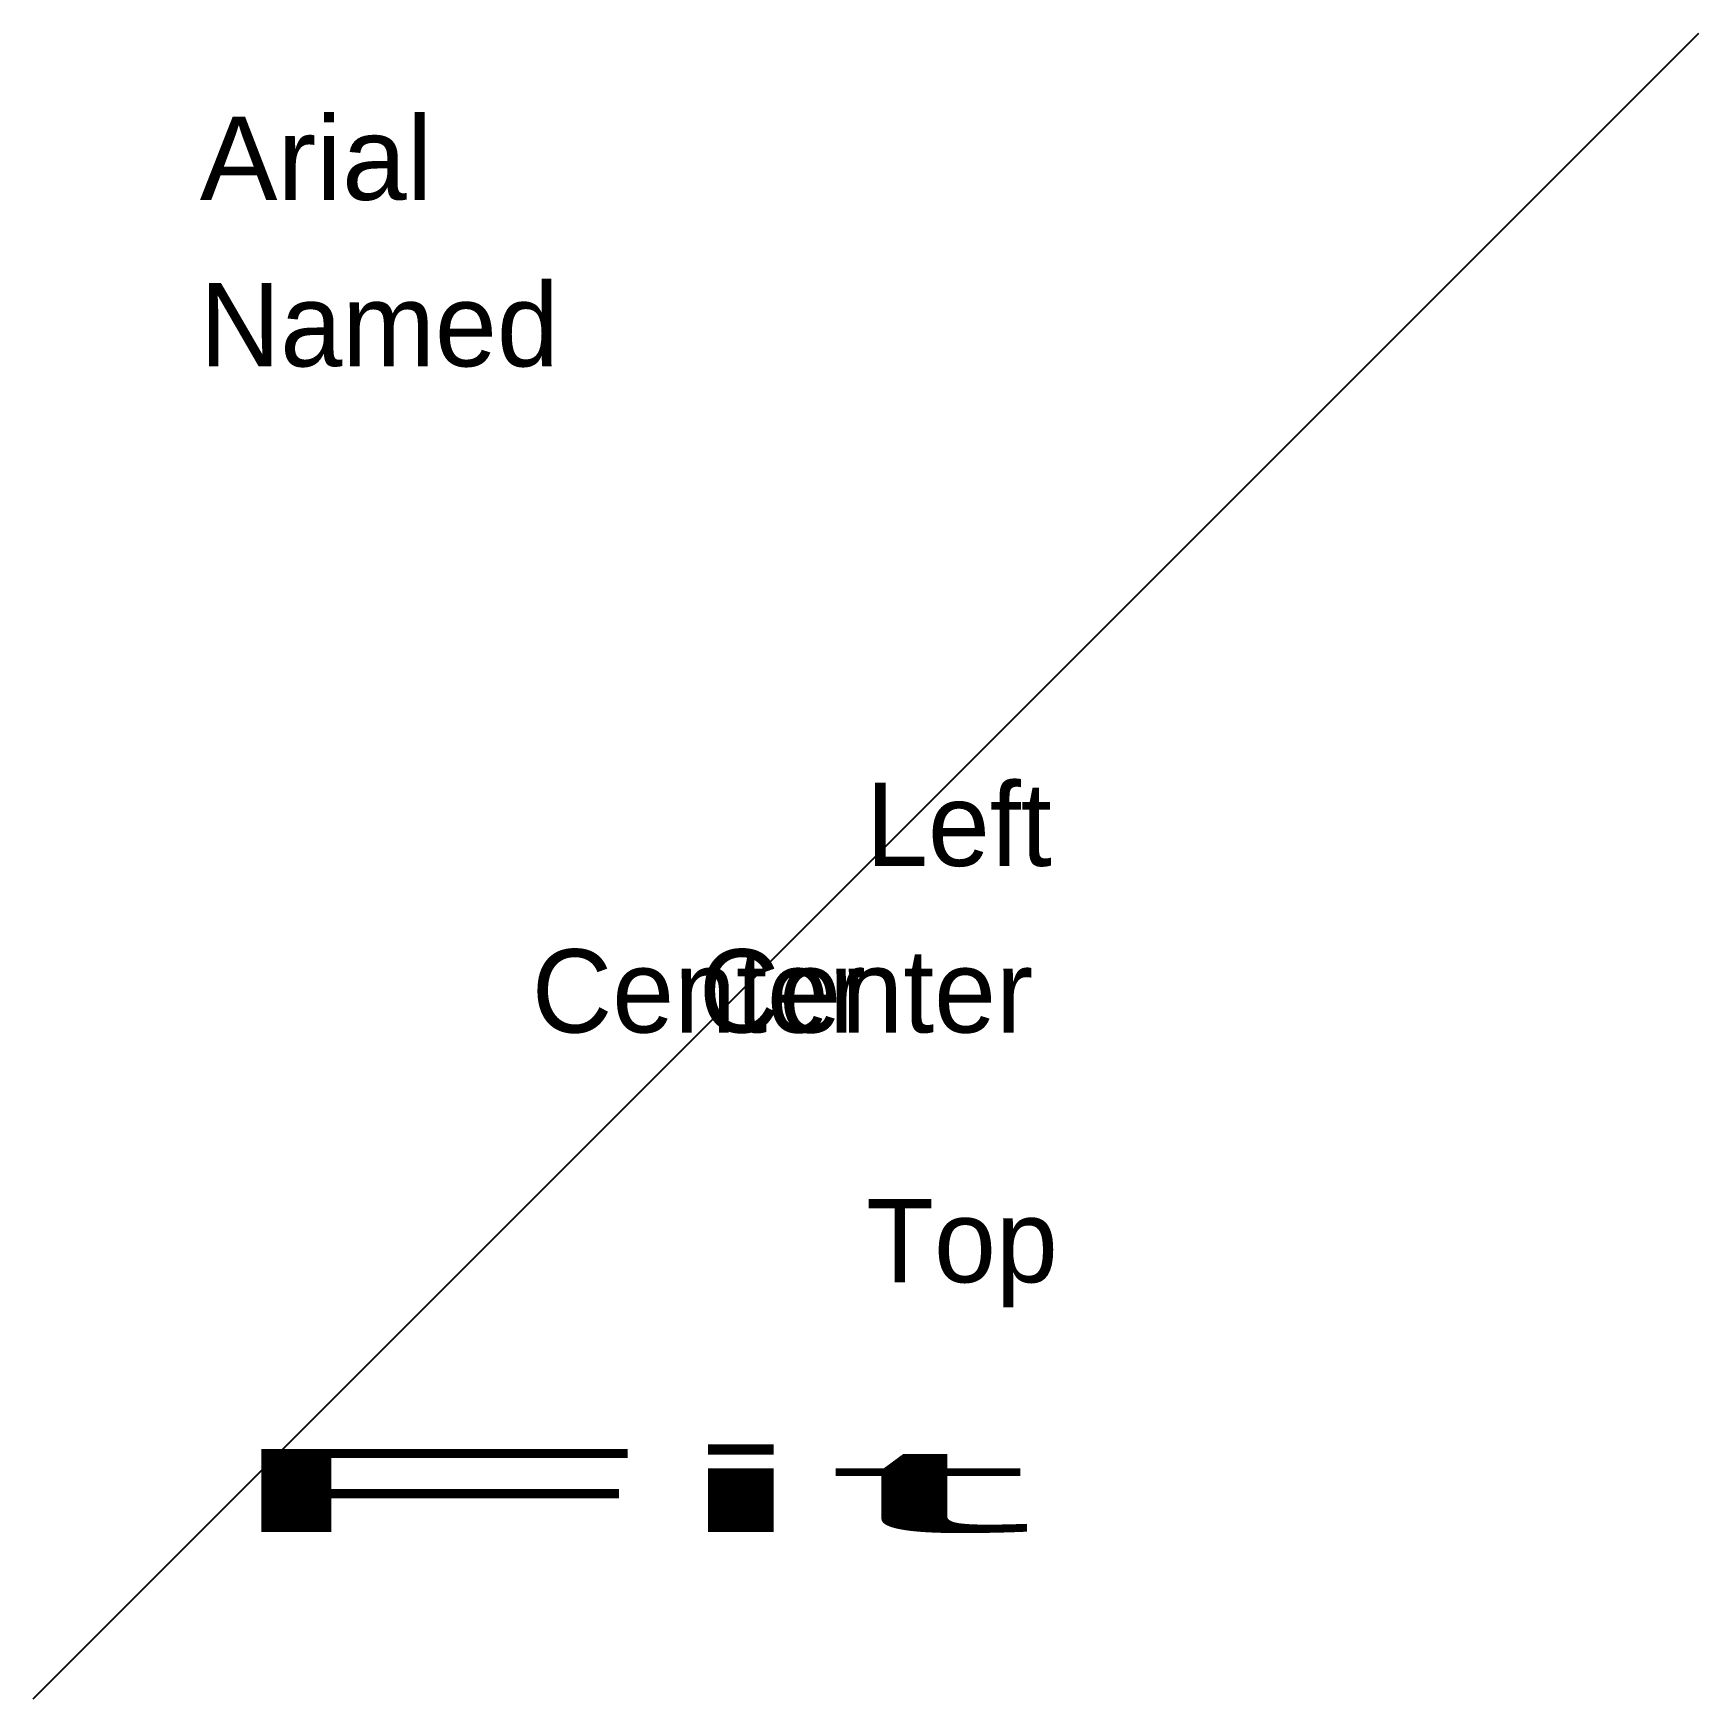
# Model space of a CAD drawing. Header units: metres. Extents: x 0 to 100, y 0 to 100.
import ezdxf
from ezdxf.enums import TextEntityAlignment as Align

# ---------------------------------------------------------------- set-up
doc = ezdxf.new("R2010")
doc.units = ezdxf.units.M
doc.styles.add('ARIALSTYLE', font='arial.ttf')
doc.styles.add('NAMED', font='whatever.ttf')

msp = doc.modelspace()

# ---------------------------------------------------------------- linework, layer by layer
msp.add_line((0, 0), (100, 100))

# ---------------------------------------------------------------- texts
for s, style, p in [('Arial', 'ARIALSTYLE', (10, 90)), ('Named', 'NAMED', (10, 80))]:
    msp.add_text(s, height=5, dxfattribs=dict(style=style)).set_placement(p)
msp.add_text('Left', height=5).set_placement((50, 50))
msp.add_text('Center', height=5).set_placement((50, 40), align=Align.RIGHT)
msp.add_text('Center', height=5).set_placement((50, 40), align=Align.CENTER)
msp.add_text('Top', height=5).set_placement((50, 30), align=Align.TOP_LEFT)
msp.add_text('Fit', height=5).set_placement((10, 10), (60, 10), align=Align.FIT)

doc.saveas('drawing.dxf')
